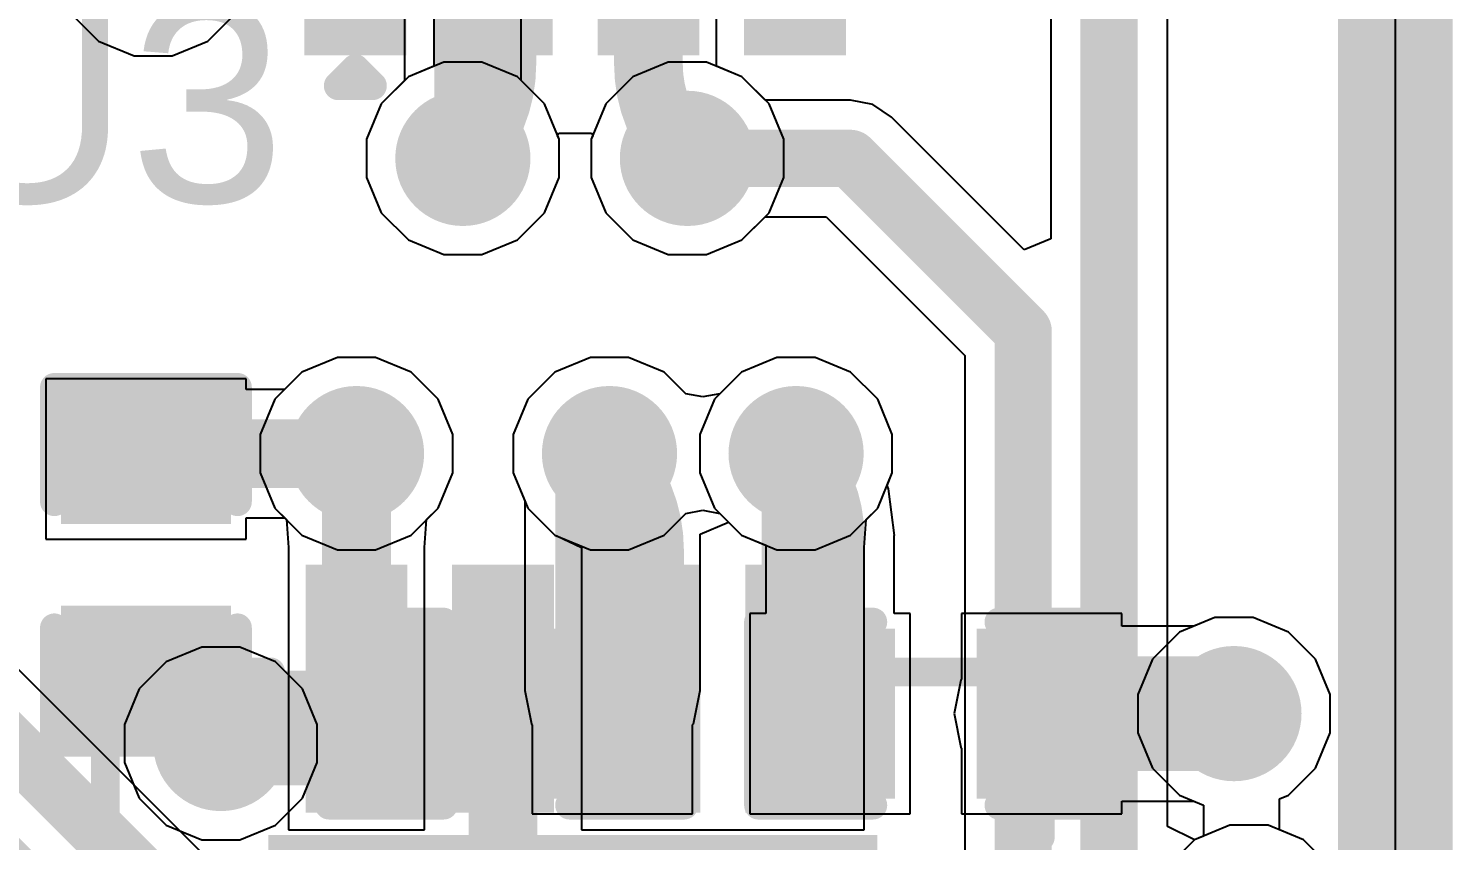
# Model space of a CAD drawing. Header units: inches. Extents: x -4.4 to 45.3, y -0.3 to 53.7.
# Drawn here: x 38.94 to 45.26, y 30.18 to 33.78 of the extents above; entities that cross this region are included whole.
import ezdxf

# ---------------------------------------------------------------- set-up
doc = ezdxf.new("R2010")
doc.units = ezdxf.units.IN
for name, color, linetype in [('Board Outline', 76, 'Continuous'), ('Bottom Layer', 5, 'Continuous'), ('Bottom Overlay', 54, 'Continuous'), ('Bottom Paste', 16, 'Continuous'), ('Bottom Solder', 6, 'Continuous'), ('Signal_1', 16, 'Continuous'), ('Signal_2', 76, 'Continuous'), ('Top Layer', 1, 'Continuous'), ('Top Overlay', 2, 'Continuous'), ('Top Solder', 216, 'Continuous'), ('Via Holes', 16, 'Continuous')]:
    doc.layers.add(name, color=color, linetype=linetype)
doc.styles.add('Arial', font='', dxfattribs={"height": 0.2})
doc.styles.get('Arial').set_extended_font_data('Arial')

# ---------------------------------------------------------------- blocks, each defined once
blk = doc.blocks.new('QFN_16_EP_4_4__52')
at = {"layer": 'Top Layer'}
for points in [[(-1.1656, 2.5), (-0.8156, 2.5), (-0.8156, 1.5), (-1.1656, 1.5)], [(-0.5154, 2.5), (-0.1654, 2.5), (-0.1654, 1.5), (-0.5154, 1.5)], [(0.1349, 2.5), (0.4849, 2.5), (0.4849, 1.5), (0.1349, 1.5)], [(0.7851, 2.5), (1.1351, 2.5), (1.1351, 1.5), (0.7851, 1.5)], [(-1.3, 1.3), (1.3, 1.3), (1.3, -1.3), (-1.3, -1.3)], [(-1.5, 1.1402), (-1.5, 0.7902), (-2.5, 0.7902), (-2.5, 1.1402)], [(2.5, 1.1351), (2.5, 0.7851), (1.5, 0.7851), (1.5, 1.1351)], [(-1.5, 0.49), (-1.5, 0.14), (-2.5, 0.14), (-2.5, 0.49)], [(2.5, 0.4849), (2.5, 0.1349), (1.5, 0.1349), (1.5, 0.4849)], [(-1.5, -0.1603), (-1.5, -0.5103), (-2.5, -0.5103), (-2.5, -0.1603)], [(2.5, -0.1654), (2.5, -0.5154), (1.5, -0.5154), (1.5, -0.1654)], [(-1.5, -0.8105), (-1.5, -1.1605), (-2.5, -1.1605), (-2.5, -0.8105)], [(2.5, -0.8156), (2.5, -1.1656), (1.5, -1.1656), (1.5, -0.8156)], [(-1.1656, -1.5), (-0.8156, -1.5), (-0.8156, -2.5), (-1.1656, -2.5)], [(-0.5154, -1.5), (-0.1654, -1.5), (-0.1654, -2.5), (-0.5154, -2.5)], [(0.1349, -1.5), (0.4849, -1.5), (0.4849, -2.5), (0.1349, -2.5)], [(0.7851, -1.5), (1.1351, -1.5), (1.1351, -2.5), (0.7851, -2.5)]]:
    blk.add_hatch(color=1, dxfattribs=at).paths.add_polyline_path(points)
at = {"layer": 'Top Solder'}
for points in [[(-1.2164, 2.5508), (-0.7648, 2.5508), (-0.7648, 1.4492), (-1.2164, 1.4492)], [(-0.5662, 2.5508), (-0.1146, 2.5508), (-0.1146, 1.4492), (-0.5662, 1.4492)], [(0.0841, 2.5508), (0.5357, 2.5508), (0.5357, 1.4492), (0.0841, 1.4492)], [(0.7343, 2.5508), (1.1859, 2.5508), (1.1859, 1.4492), (0.7343, 1.4492)], [(-1.3508, 1.3508), (1.3508, 1.3508), (1.3508, -1.3508), (-1.3508, -1.3508)], [(-1.4492, 1.191), (-1.4492, 0.7394), (-2.5508, 0.7394), (-2.5508, 1.191)], [(2.5508, 1.1859), (2.5508, 0.7343), (1.4492, 0.7343), (1.4492, 1.1859)], [(-1.4492, 0.5408), (-1.4492, 0.0892), (-2.5508, 0.0892), (-2.5508, 0.5408)], [(2.5508, 0.5357), (2.5508, 0.0841), (1.4492, 0.0841), (1.4492, 0.5357)], [(-1.4492, -0.1095), (-1.4492, -0.5611), (-2.5508, -0.5611), (-2.5508, -0.1095)], [(2.5508, -0.1146), (2.5508, -0.5662), (1.4492, -0.5662), (1.4492, -0.1146)], [(-1.4492, -0.7597), (-1.4492, -1.2113), (-2.5508, -1.2113), (-2.5508, -0.7597)], [(2.5508, -0.7648), (2.5508, -1.2164), (1.4492, -1.2164), (1.4492, -0.7648)], [(-1.2164, -1.4492), (-0.7648, -1.4492), (-0.7648, -2.5508), (-1.2164, -2.5508)], [(-0.5662, -1.4492), (-0.1146, -1.4492), (-0.1146, -2.5508), (-0.5662, -2.5508)], [(0.0841, -1.4492), (0.5357, -1.4492), (0.5357, -2.5508), (0.0841, -2.5508)], [(0.7343, -1.4492), (1.1859, -1.4492), (1.1859, -2.5508), (0.7343, -2.5508)]]:
    blk.add_hatch(color=216, dxfattribs=at).paths.add_polyline_path(points)
at = {"layer": 'Top Overlay', "const_width": 0.127}
for points in [[(-2.0746, 2.0746), (-2.0746, 1.3459)], [(-2.0746, 2.0746), (-1.3714, 2.0746)], [(1.3408, 2.0746), (2.0745, 2.0746)], [(2.0745, 2.0746), (2.0745, 1.3409)], [(-2.6858, 1.0414), (-2.6858, 0.889)], [(-2.6858, 1.0414), (-2.6096, 0.9652)], [(-2.6096, 0.9652), (-2.6858, 0.889)], [(-2.0746, -1.3459), (-2.0746, -2.0746)], [(2.0745, -1.3409), (2.0745, -2.0746)], [(-2.0746, -2.0746), (-1.3714, -2.0746)], [(1.3408, -2.0746), (2.0745, -2.0746)]]:
    blk.add_lwpolyline(points, dxfattribs=at)
at = {"layer": 'Top Overlay', "const_width": 0.0635}
for points in [[(-2.1064, 2.0746, 1), (-2.0429, 2.0746, 1)], [(-2.1064, 2.0746, 1), (-2.0429, 2.0746, 1)], [(-1.4031, 2.0746, 1), (-1.3396, 2.0746, 1)], [(1.3091, 2.0746, 1), (1.3726, 2.0746, 1)], [(2.0428, 2.0746, 1), (2.1063, 2.0746, 1)], [(2.0428, 2.0746, 1), (2.1063, 2.0746, 1)], [(-2.1064, 1.3459, 1), (-2.0429, 1.3459, 1)], [(2.0428, 1.3409, 1), (2.1063, 1.3409, 1)], [(-2.7175, 1.0414, 1), (-2.654, 1.0414, 1)], [(-2.7175, 1.0414, 1), (-2.654, 1.0414, 1)], [(-2.6413, 0.9652, 1), (-2.5778, 0.9652, 1)], [(-2.6413, 0.9652, 1), (-2.5778, 0.9652, 1)], [(-2.7175, 0.889, 1), (-2.654, 0.889, 1)], [(-2.7175, 0.889, 1), (-2.654, 0.889, 1)], [(-2.1064, -1.3459, 1), (-2.0429, -1.3459, 1)], [(2.0428, -1.3409, 1), (2.1063, -1.3409, 1)], [(-2.1064, -2.0746, 1), (-2.0429, -2.0746, 1)], [(-2.1064, -2.0746, 1), (-2.0429, -2.0746, 1)], [(-1.4031, -2.0746, 1), (-1.3396, -2.0746, 1)], [(1.3091, -2.0746, 1), (1.3726, -2.0746, 1)], [(2.0428, -2.0746, 1), (2.1063, -2.0746, 1)], [(2.0428, -2.0746, 1), (2.1063, -2.0746, 1)]]:
    blk.add_lwpolyline(points, format="xyb", close=True, dxfattribs=at)
blk = doc.blocks.new('QFN_16_EP_4_4__53')
at = {"layer": 'Top Layer'}
for points in [[(-1.1656, 2.5), (-0.8156, 2.5), (-0.8156, 1.5), (-1.1656, 1.5)], [(-0.5154, 2.5), (-0.1654, 2.5), (-0.1654, 1.5), (-0.5154, 1.5)], [(0.1349, 2.5), (0.4849, 2.5), (0.4849, 1.5), (0.1349, 1.5)], [(0.7851, 2.5), (1.1351, 2.5), (1.1351, 1.5), (0.7851, 1.5)], [(-1.3, 1.3), (1.3, 1.3), (1.3, -1.3), (-1.3, -1.3)], [(-1.5, 1.1402), (-1.5, 0.7902), (-2.5, 0.7902), (-2.5, 1.1402)], [(2.5, 1.1351), (2.5, 0.7851), (1.5, 0.7851), (1.5, 1.1351)], [(-1.5, 0.49), (-1.5, 0.14), (-2.5, 0.14), (-2.5, 0.49)], [(2.5, 0.4849), (2.5, 0.1349), (1.5, 0.1349), (1.5, 0.4849)], [(-1.5, -0.1603), (-1.5, -0.5103), (-2.5, -0.5103), (-2.5, -0.1603)], [(2.5, -0.1654), (2.5, -0.5154), (1.5, -0.5154), (1.5, -0.1654)], [(-1.5, -0.8105), (-1.5, -1.1605), (-2.5, -1.1605), (-2.5, -0.8105)], [(2.5, -0.8156), (2.5, -1.1656), (1.5, -1.1656), (1.5, -0.8156)], [(-1.1656, -1.5), (-0.8156, -1.5), (-0.8156, -2.5), (-1.1656, -2.5)], [(-0.5154, -1.5), (-0.1654, -1.5), (-0.1654, -2.5), (-0.5154, -2.5)], [(0.1349, -1.5), (0.4849, -1.5), (0.4849, -2.5), (0.1349, -2.5)], [(0.7851, -1.5), (1.1351, -1.5), (1.1351, -2.5), (0.7851, -2.5)]]:
    blk.add_hatch(color=1, dxfattribs=at).paths.add_polyline_path(points)
at = {"layer": 'Top Solder'}
for points in [[(-1.2164, 2.5508), (-0.7648, 2.5508), (-0.7648, 1.4492), (-1.2164, 1.4492)], [(-0.5662, 2.5508), (-0.1146, 2.5508), (-0.1146, 1.4492), (-0.5662, 1.4492)], [(0.0841, 2.5508), (0.5357, 2.5508), (0.5357, 1.4492), (0.0841, 1.4492)], [(0.7343, 2.5508), (1.1859, 2.5508), (1.1859, 1.4492), (0.7343, 1.4492)], [(-1.3508, 1.3508), (1.3508, 1.3508), (1.3508, -1.3508), (-1.3508, -1.3508)], [(-1.4492, 1.191), (-1.4492, 0.7394), (-2.5508, 0.7394), (-2.5508, 1.191)], [(2.5508, 1.1859), (2.5508, 0.7343), (1.4492, 0.7343), (1.4492, 1.1859)], [(-1.4492, 0.5408), (-1.4492, 0.0892), (-2.5508, 0.0892), (-2.5508, 0.5408)], [(2.5508, 0.5357), (2.5508, 0.0841), (1.4492, 0.0841), (1.4492, 0.5357)], [(-1.4492, -0.1095), (-1.4492, -0.5611), (-2.5508, -0.5611), (-2.5508, -0.1095)], [(2.5508, -0.1146), (2.5508, -0.5662), (1.4492, -0.5662), (1.4492, -0.1146)], [(-1.4492, -0.7597), (-1.4492, -1.2113), (-2.5508, -1.2113), (-2.5508, -0.7597)], [(2.5508, -0.7648), (2.5508, -1.2164), (1.4492, -1.2164), (1.4492, -0.7648)], [(-1.2164, -1.4492), (-0.7648, -1.4492), (-0.7648, -2.5508), (-1.2164, -2.5508)], [(-0.5662, -1.4492), (-0.1146, -1.4492), (-0.1146, -2.5508), (-0.5662, -2.5508)], [(0.0841, -1.4492), (0.5357, -1.4492), (0.5357, -2.5508), (0.0841, -2.5508)], [(0.7343, -1.4492), (1.1859, -1.4492), (1.1859, -2.5508), (0.7343, -2.5508)]]:
    blk.add_hatch(color=216, dxfattribs=at).paths.add_polyline_path(points)
at = {"layer": 'Top Overlay', "const_width": 0.127}
for points in [[(-2.0746, 2.0746), (-2.0746, 1.3459)], [(-2.0746, 2.0746), (-1.3714, 2.0746)], [(1.3408, 2.0746), (2.0745, 2.0746)], [(2.0745, 2.0746), (2.0745, 1.3409)], [(-2.6858, 1.0414), (-2.6858, 0.889)], [(-2.6858, 1.0414), (-2.6096, 0.9652)], [(-2.6096, 0.9652), (-2.6858, 0.889)], [(-2.0746, -1.3459), (-2.0746, -2.0746)], [(2.0745, -1.3409), (2.0745, -2.0746)], [(-2.0746, -2.0746), (-1.3714, -2.0746)], [(1.3408, -2.0746), (2.0745, -2.0746)]]:
    blk.add_lwpolyline(points, dxfattribs=at)
at = {"layer": 'Top Overlay', "const_width": 0.0635}
for points in [[(-2.1064, 2.0746, 1), (-2.0429, 2.0746, 1)], [(-2.1064, 2.0746, 1), (-2.0429, 2.0746, 1)], [(-1.4031, 2.0746, 1), (-1.3396, 2.0746, 1)], [(1.3091, 2.0746, 1), (1.3726, 2.0746, 1)], [(2.0428, 2.0746, 1), (2.1063, 2.0746, 1)], [(2.0428, 2.0746, 1), (2.1063, 2.0746, 1)], [(-2.1064, 1.3459, 1), (-2.0429, 1.3459, 1)], [(2.0428, 1.3409, 1), (2.1063, 1.3409, 1)], [(-2.7175, 1.0414, 1), (-2.654, 1.0414, 1)], [(-2.7175, 1.0414, 1), (-2.654, 1.0414, 1)], [(-2.6413, 0.9652, 1), (-2.5778, 0.9652, 1)], [(-2.6413, 0.9652, 1), (-2.5778, 0.9652, 1)], [(-2.7175, 0.889, 1), (-2.654, 0.889, 1)], [(-2.7175, 0.889, 1), (-2.654, 0.889, 1)], [(-2.1064, -1.3459, 1), (-2.0429, -1.3459, 1)], [(2.0428, -1.3409, 1), (2.1063, -1.3409, 1)], [(-2.1064, -2.0746, 1), (-2.0429, -2.0746, 1)], [(-2.1064, -2.0746, 1), (-2.0429, -2.0746, 1)], [(-1.4031, -2.0746, 1), (-1.3396, -2.0746, 1)], [(1.3091, -2.0746, 1), (1.3726, -2.0746, 1)], [(2.0428, -2.0746, 1), (2.1063, -2.0746, 1)], [(2.0428, -2.0746, 1), (2.1063, -2.0746, 1)]]:
    blk.add_lwpolyline(points, format="xyb", close=True, dxfattribs=at)
blk = doc.blocks.new('C___0402_B_80')
at = {"layer": 'Bottom Layer'}
for points in [[(-0.2413, 0.3175), (-0.2413, -0.3175), (-0.6985, -0.3175), (-0.6985, 0.3175)], [(0.6985, 0.3175), (0.6985, -0.3175), (0.2413, -0.3175), (0.2413, 0.3175)]]:
    blk.add_hatch(color=5, dxfattribs=at).paths.add_polyline_path(points)
at = {"layer": 'Bottom Paste'}
for points in [[(-0.2413, 0.3175), (-0.2413, -0.3175), (-0.6985, -0.3175), (-0.6985, 0.3175)], [(0.6985, 0.3175), (0.6985, -0.3175), (0.2413, -0.3175), (0.2413, 0.3175)]]:
    blk.add_hatch(color=16, dxfattribs=at).paths.add_polyline_path(points)
at = {"layer": 'Bottom Solder'}
for points in [[(-0.1813, 0.3775), (-0.1813, -0.3775), (-0.7585, -0.3775), (-0.7585, 0.3775)], [(0.7585, 0.3775), (0.7585, -0.3775), (0.1813, -0.3775), (0.1813, 0.3775)]]:
    blk.add_hatch(color=6, dxfattribs=at).paths.add_polyline_path(points)
at = {"layer": 'Bottom Overlay', "const_width": 0.127}
for points in [[(-0.7874, 0.4064), (-0.7874, -0.4064)], [(-0.7874, 0.4064), (-0.2794, 0.4064)], [(0.2794, 0.4064), (0.7874, 0.4064)], [(0.7874, 0.4064), (0.7874, -0.4064)], [(-0.7874, -0.4064), (-0.2794, -0.4064)], [(0.2794, -0.4064), (0.7874, -0.4064)]]:
    blk.add_lwpolyline(points, dxfattribs=at)
at = {"layer": 'Bottom Overlay', "const_width": 0.0635}
for points in [[(-0.8191, 0.4064, 1), (-0.7556, 0.4064, 1)], [(-0.8191, 0.4064, 1), (-0.7556, 0.4064, 1)], [(-0.3111, 0.4064, 1), (-0.2477, 0.4064, 1)], [(0.2477, 0.4064, 1), (0.3111, 0.4064, 1)], [(0.7556, 0.4064, 1), (0.8191, 0.4064, 1)], [(0.7556, 0.4064, 1), (0.8191, 0.4064, 1)], [(-0.8191, -0.4064, 1), (-0.7556, -0.4064, 1)], [(-0.8191, -0.4064, 1), (-0.7556, -0.4064, 1)], [(-0.3111, -0.4064, 1), (-0.2477, -0.4064, 1)], [(0.2477, -0.4064, 1), (0.3111, -0.4064, 1)], [(0.7556, -0.4064, 1), (0.8191, -0.4064, 1)], [(0.7556, -0.4064, 1), (0.8191, -0.4064, 1)]]:
    blk.add_lwpolyline(points, format="xyb", close=True, dxfattribs=at)
blk = doc.blocks.new('C___0402_B_81')
at = {"layer": 'Bottom Layer'}
for points in [[(-0.2413, 0.3175), (-0.2413, -0.3175), (-0.6985, -0.3175), (-0.6985, 0.3175)], [(0.6985, 0.3175), (0.6985, -0.3175), (0.2413, -0.3175), (0.2413, 0.3175)]]:
    blk.add_hatch(color=5, dxfattribs=at).paths.add_polyline_path(points)
at = {"layer": 'Bottom Paste'}
for points in [[(-0.2413, 0.3175), (-0.2413, -0.3175), (-0.6985, -0.3175), (-0.6985, 0.3175)], [(0.6985, 0.3175), (0.6985, -0.3175), (0.2413, -0.3175), (0.2413, 0.3175)]]:
    blk.add_hatch(color=16, dxfattribs=at).paths.add_polyline_path(points)
at = {"layer": 'Bottom Solder'}
for points in [[(-0.1813, 0.3775), (-0.1813, -0.3775), (-0.7585, -0.3775), (-0.7585, 0.3775)], [(0.7585, 0.3775), (0.7585, -0.3775), (0.1813, -0.3775), (0.1813, 0.3775)]]:
    blk.add_hatch(color=6, dxfattribs=at).paths.add_polyline_path(points)
at = {"layer": 'Bottom Overlay', "const_width": 0.127}
for points in [[(-0.7874, -0.4064), (-0.7874, 0.4064)], [(-0.7874, 0.4064), (-0.2794, 0.4064)], [(0.2794, 0.4064), (0.7874, 0.4064)], [(0.7874, -0.4064), (0.7874, 0.4064)], [(-0.7874, -0.4064), (-0.2794, -0.4064)], [(0.2794, -0.4064), (0.7874, -0.4064)]]:
    blk.add_lwpolyline(points, dxfattribs=at)
at = {"layer": 'Bottom Overlay', "const_width": 0.0635}
for points in [[(-0.8191, 0.4064, 1), (-0.7556, 0.4064, 1)], [(-0.8191, 0.4064, 1), (-0.7556, 0.4064, 1)], [(-0.3111, 0.4064, 1), (-0.2477, 0.4064, 1)], [(0.2477, 0.4064, 1), (0.3111, 0.4064, 1)], [(0.7556, 0.4064, 1), (0.8191, 0.4064, 1)], [(0.7556, 0.4064, 1), (0.8191, 0.4064, 1)], [(-0.8191, -0.4064, 1), (-0.7556, -0.4064, 1)], [(-0.8191, -0.4064, 1), (-0.7556, -0.4064, 1)], [(-0.3111, -0.4064, 1), (-0.2477, -0.4064, 1)], [(0.2477, -0.4064, 1), (0.3111, -0.4064, 1)], [(0.7556, -0.4064, 1), (0.8191, -0.4064, 1)], [(0.7556, -0.4064, 1), (0.8191, -0.4064, 1)]]:
    blk.add_lwpolyline(points, format="xyb", close=True, dxfattribs=at)
blk = doc.blocks.new('C___0402_B_82')
at = {"layer": 'Bottom Layer'}
for points in [[(-0.2413, 0.3175), (-0.2413, -0.3175), (-0.6985, -0.3175), (-0.6985, 0.3175)], [(0.6985, 0.3175), (0.6985, -0.3175), (0.2413, -0.3175), (0.2413, 0.3175)]]:
    blk.add_hatch(color=5, dxfattribs=at).paths.add_polyline_path(points)
at = {"layer": 'Bottom Paste'}
for points in [[(-0.2413, 0.3175), (-0.2413, -0.3175), (-0.6985, -0.3175), (-0.6985, 0.3175)], [(0.6985, 0.3175), (0.6985, -0.3175), (0.2413, -0.3175), (0.2413, 0.3175)]]:
    blk.add_hatch(color=16, dxfattribs=at).paths.add_polyline_path(points)
at = {"layer": 'Bottom Solder'}
for points in [[(-0.1813, 0.3775), (-0.1813, -0.3775), (-0.7585, -0.3775), (-0.7585, 0.3775)], [(0.7585, 0.3775), (0.7585, -0.3775), (0.1813, -0.3775), (0.1813, 0.3775)]]:
    blk.add_hatch(color=6, dxfattribs=at).paths.add_polyline_path(points)
at = {"layer": 'Bottom Overlay', "const_width": 0.127}
for points in [[(-0.7874, -0.4064), (-0.7874, 0.4064)], [(-0.7874, 0.4064), (-0.2794, 0.4064)], [(0.2794, 0.4064), (0.7874, 0.4064)], [(0.7874, -0.4064), (0.7874, 0.4064)], [(-0.7874, -0.4064), (-0.2794, -0.4064)], [(0.2794, -0.4064), (0.7874, -0.4064)]]:
    blk.add_lwpolyline(points, dxfattribs=at)
at = {"layer": 'Bottom Overlay', "const_width": 0.0635}
for points in [[(-0.8191, 0.4064, 1), (-0.7556, 0.4064, 1)], [(-0.8191, 0.4064, 1), (-0.7556, 0.4064, 1)], [(-0.3111, 0.4064, 1), (-0.2477, 0.4064, 1)], [(0.2477, 0.4064, 1), (0.3111, 0.4064, 1)], [(0.7556, 0.4064, 1), (0.8191, 0.4064, 1)], [(0.7556, 0.4064, 1), (0.8191, 0.4064, 1)], [(-0.8191, -0.4064, 1), (-0.7556, -0.4064, 1)], [(-0.8191, -0.4064, 1), (-0.7556, -0.4064, 1)], [(-0.3111, -0.4064, 1), (-0.2477, -0.4064, 1)], [(0.2477, -0.4064, 1), (0.3111, -0.4064, 1)], [(0.7556, -0.4064, 1), (0.8191, -0.4064, 1)], [(0.7556, -0.4064, 1), (0.8191, -0.4064, 1)]]:
    blk.add_lwpolyline(points, format="xyb", close=True, dxfattribs=at)

msp = doc.modelspace()

# ---------------------------------------------------------------- hatches: boundary and pattern name
at = {"layer": 'Bottom Layer'}
h = msp.add_hatch(color=5, dxfattribs=at)
edge = h.paths.add_edge_path()
edge.add_arc((40.8713, 33.2029), 0.3, 0, 360)
h = msp.add_hatch(color=5, dxfattribs=at)
edge = h.paths.add_edge_path()
edge.add_arc((41.8679, 33.2029), 0.3, 0, 360)
h = msp.add_hatch(color=5, dxfattribs=at)
edge = h.paths.add_edge_path()
edge.add_arc((40.3993, 31.8931), 0.3, 0, 360)
h = msp.add_hatch(color=5, dxfattribs=at)
edge = h.paths.add_edge_path()
edge.add_arc((41.522, 31.8931), 0.3, 0, 360)
h = msp.add_hatch(color=5, dxfattribs=at)
edge = h.paths.add_edge_path()
edge.add_arc((42.35, 31.8931), 0.3, 0, 360)
h = msp.add_hatch(color=5, dxfattribs=at)
edge = h.paths.add_edge_path()
edge.add_arc((44.2928, 30.7395), 0.3, 0, 360)
h = msp.add_hatch(color=5, dxfattribs=at)
edge = h.paths.add_edge_path()
edge.add_arc((39.7973, 30.607), 0.3, 0, 360)
at = {"layer": 'Signal_1'}
h = msp.add_hatch(color=16, dxfattribs=at)
edge = h.paths.add_edge_path()
edge.add_arc((40.8713, 33.2029), 0.3, 0, 360)
h = msp.add_hatch(color=16, dxfattribs=at)
edge = h.paths.add_edge_path()
edge.add_arc((41.8679, 33.2029), 0.3, 0, 360)
h = msp.add_hatch(color=16, dxfattribs=at)
edge = h.paths.add_edge_path()
edge.add_arc((40.3993, 31.8931), 0.3, 0, 360)
h = msp.add_hatch(color=16, dxfattribs=at)
edge = h.paths.add_edge_path()
edge.add_arc((41.522, 31.8931), 0.3, 0, 360)
h = msp.add_hatch(color=16, dxfattribs=at)
edge = h.paths.add_edge_path()
edge.add_arc((42.35, 31.8931), 0.3, 0, 360)
h = msp.add_hatch(color=16, dxfattribs=at)
edge = h.paths.add_edge_path()
edge.add_arc((44.2928, 30.7395), 0.3, 0, 360)
h = msp.add_hatch(color=16, dxfattribs=at)
edge = h.paths.add_edge_path()
edge.add_arc((39.7973, 30.607), 0.3, 0, 360)
at = {"layer": 'Signal_2'}
h = msp.add_hatch(color=76, dxfattribs=at)
edge = h.paths.add_edge_path()
edge.add_arc((40.8713, 33.2029), 0.3, 0, 360)
h = msp.add_hatch(color=76, dxfattribs=at)
edge = h.paths.add_edge_path()
edge.add_arc((41.8679, 33.2029), 0.3, 0, 360)
h = msp.add_hatch(color=76, dxfattribs=at)
edge = h.paths.add_edge_path()
edge.add_arc((40.3993, 31.8931), 0.3, 0, 360)
h = msp.add_hatch(color=76, dxfattribs=at)
edge = h.paths.add_edge_path()
edge.add_arc((41.522, 31.8931), 0.3, 0, 360)
h = msp.add_hatch(color=76, dxfattribs=at)
edge = h.paths.add_edge_path()
edge.add_arc((42.35, 31.8931), 0.3, 0, 360)
h = msp.add_hatch(color=76, dxfattribs=at)
edge = h.paths.add_edge_path()
edge.add_arc((44.2928, 30.7395), 0.3, 0, 360)
h = msp.add_hatch(color=76, dxfattribs=at)
edge = h.paths.add_edge_path()
edge.add_arc((39.7973, 30.607), 0.3, 0, 360)
at = {"layer": 'Top Layer'}
h = msp.add_hatch(color=1, dxfattribs=at)
edge = h.paths.add_edge_path()
edge.add_arc((40.8713, 33.2029), 0.3, 0, 360)
h = msp.add_hatch(color=1, dxfattribs=at)
edge = h.paths.add_edge_path()
edge.add_arc((41.8679, 33.2029), 0.3, 0, 360)
h = msp.add_hatch(color=1, dxfattribs=at)
edge = h.paths.add_edge_path()
edge.add_arc((40.3993, 31.8931), 0.3, 0, 360)
h = msp.add_hatch(color=1, dxfattribs=at)
edge = h.paths.add_edge_path()
edge.add_arc((41.522, 31.8931), 0.3, 0, 360)
h = msp.add_hatch(color=1, dxfattribs=at)
edge = h.paths.add_edge_path()
edge.add_arc((42.35, 31.8931), 0.3, 0, 360)
h = msp.add_hatch(color=1, dxfattribs=at)
edge = h.paths.add_edge_path()
edge.add_arc((44.2928, 30.7395), 0.3, 0, 360)
h = msp.add_hatch(color=1, dxfattribs=at)
edge = h.paths.add_edge_path()
edge.add_arc((39.7973, 30.607), 0.3, 0, 360)
at = {"layer": 'Via Holes'}
h = msp.add_hatch(color=7, dxfattribs=at)
edge = h.paths.add_edge_path()
edge.add_arc((40.8713, 33.2029), 0.15, 0, 360)
h = msp.add_hatch(color=7, dxfattribs=at)
edge = h.paths.add_edge_path()
edge.add_arc((41.8679, 33.2029), 0.15, 0, 360)
h = msp.add_hatch(color=7, dxfattribs=at)
edge = h.paths.add_edge_path()
edge.add_arc((40.3993, 31.8931), 0.15, 0, 360)
h = msp.add_hatch(color=7, dxfattribs=at)
edge = h.paths.add_edge_path()
edge.add_arc((41.522, 31.8931), 0.15, 0, 360)
h = msp.add_hatch(color=7, dxfattribs=at)
edge = h.paths.add_edge_path()
edge.add_arc((42.35, 31.8931), 0.15, 0, 360)
h = msp.add_hatch(color=7, dxfattribs=at)
edge = h.paths.add_edge_path()
edge.add_arc((44.2928, 30.7395), 0.15, 0, 360)
h = msp.add_hatch(color=7, dxfattribs=at)
edge = h.paths.add_edge_path()
edge.add_arc((39.7973, 30.607), 0.15, 0, 360)

# ---------------------------------------------------------------- linework, layer by layer
at = {"layer": 'Board Outline', "const_width": 0.508}
msp.add_lwpolyline([(45.0088, 49.9364), (45.0088, 0)], dxfattribs=at)
at = {"layer": 'Bottom Layer'}
for p, q in [((45.0088, 40.3425), (45.0088, 0)), ((39.135, 33.8431), (39.2551, 33.723)), ((39.7389, 33.723), (39.859, 33.8431)), ((39.2551, 33.723), (39.4121, 33.658)), ((39.582, 33.658), (39.7389, 33.723)), ((39.4121, 33.658), (39.582, 33.658)), ((40.7863, 33.6299), (40.6294, 33.5649)), ((40.9562, 33.6299), (40.7863, 33.6299)), ((41.1131, 33.5649), (40.9562, 33.6299)), ((41.783, 33.6299), (41.626, 33.5649)), ((41.9528, 33.6299), (41.783, 33.6299)), ((42.1098, 33.5649), (41.9528, 33.6299)), ((40.6294, 33.5649), (40.5093, 33.4448)), ((41.2332, 33.4448), (41.1131, 33.5649)), ((41.626, 33.5649), (41.5059, 33.4448)), ((42.2299, 33.4448), (42.1098, 33.5649)), ((40.5093, 33.4448), (40.4443, 33.2879)), ((41.2983, 33.2879), (41.2332, 33.4448)), ((41.5059, 33.4448), (41.4409, 33.2879)), ((42.2949, 33.2879), (42.2299, 33.4448)), ((40.4443, 33.2879), (40.4443, 33.118)), ((41.2983, 33.118), (41.2983, 33.2879)), ((41.4409, 33.2879), (41.4409, 33.118)), ((42.2949, 33.118), (42.2949, 33.2879)), ((40.4443, 33.118), (40.5093, 32.9611)), ((41.2332, 32.9611), (41.2983, 33.118)), ((41.4409, 33.118), (41.5059, 32.9611)), ((42.2299, 32.9611), (42.2949, 33.118)), ((40.5093, 32.9611), (40.6294, 32.8409)), ((41.1131, 32.8409), (41.2332, 32.9611)), ((41.5059, 32.9611), (41.626, 32.8409)), ((42.1098, 32.8409), (42.2299, 32.9611)), ((40.6294, 32.8409), (40.7863, 32.7759)), ((40.9562, 32.7759), (41.1131, 32.8409)), ((41.626, 32.8409), (41.783, 32.7759)), ((41.9528, 32.7759), (42.1098, 32.8409)), ((40.7863, 32.7759), (40.9562, 32.7759)), ((41.783, 32.7759), (41.9528, 32.7759)), ((40.3144, 32.3201), (40.1574, 32.2551)), ((40.4842, 32.3201), (40.3144, 32.3201)), ((40.6412, 32.2551), (40.4842, 32.3201)), ((41.437, 32.3201), (41.2801, 32.2551)), ((41.6069, 32.3201), (41.437, 32.3201)), ((41.7639, 32.2551), (41.6069, 32.3201)), ((42.2651, 32.3201), (42.1081, 32.2551)), ((42.435, 32.3201), (42.2651, 32.3201)), ((42.5919, 32.2551), (42.435, 32.3201)), ((40.1574, 32.2551), (40.0803, 32.178)), ((40.7613, 32.135), (40.6412, 32.2551)), ((41.2801, 32.2551), (41.16, 32.135)), ((41.8603, 32.1586), (41.7639, 32.2551)), ((42.1081, 32.2551), (42.0117, 32.1586)), ((42.712, 32.135), (42.5919, 32.2551)), ((39.9095, 32.2254), (39.0205, 32.2254)), ((39.0205, 32.2254), (39.0205, 31.5142)), ((39.9095, 32.178), (39.9095, 32.2254)), ((40.0803, 32.178), (39.9095, 32.178)), ((40.8263, 31.9781), (40.7613, 32.135)), ((41.16, 32.135), (41.095, 31.9781)), ((41.936, 32.1446), (41.8603, 32.1586)), ((42.0117, 32.1586), (41.936, 32.1446)), ((42.777, 31.9781), (42.712, 32.135)), ((40.8263, 31.8082), (40.8263, 31.9781)), ((41.095, 31.9781), (41.095, 31.8082)), ((42.777, 31.8082), (42.777, 31.9781)), ((40.7613, 31.6513), (40.8263, 31.8082)), ((41.095, 31.8082), (41.1466, 31.6835)), ((42.7535, 31.7513), (42.777, 31.8082)), ((42.7593, 31.7372), (42.7535, 31.7513)), ((42.7865, 31.5303), (42.7593, 31.7372)), ((41.1466, 31.6835), (41.1466, 30.8426)), ((39.9095, 31.5142), (39.9095, 31.6083)), ((39.9095, 31.6083), (40.0803, 31.6083)), ((40.0803, 31.6083), (40.1574, 31.5312)), ((40.6412, 31.5312), (40.7613, 31.6513)), ((41.9236, 31.5361), (42.0506, 31.5887)), ((41.9236, 30.8426), (41.9236, 31.5361)), ((42.0506, 31.5887), (42.1081, 31.5312)), ((39.0205, 31.5142), (39.9095, 31.5142)), ((40.1574, 31.5312), (40.3144, 31.4661)), ((40.4842, 31.4661), (40.6412, 31.5312)), ((42.1081, 31.5312), (42.2154, 31.4867)), ((42.2154, 31.4867), (42.2154, 31.184)), ((42.7852, 31.184), (42.7852, 31.5303)), ((42.7852, 31.5303), (42.7865, 31.5303)), ((40.3144, 31.4661), (40.4842, 31.4661)), ((42.2154, 31.184), (42.1447, 31.184)), ((42.1447, 31.184), (42.1447, 30.295)), ((42.8559, 31.184), (42.7852, 31.184)), ((42.8559, 30.295), (42.8559, 31.184)), ((43.7957, 31.184), (43.0845, 31.184)), ((43.0845, 31.184), (43.0845, 30.8931)), ((43.7957, 31.128), (43.7957, 31.184)), ((44.2079, 31.1665), (44.1149, 31.128)), ((44.3777, 31.1665), (44.2079, 31.1665)), ((44.5347, 31.1015), (44.3777, 31.1665)), ((44.1149, 31.128), (43.7957, 31.128)), ((44.6548, 30.9814), (44.5347, 31.1015)), ((44.7198, 30.8244), (44.6548, 30.9814)), ((39.7586, 30.0767), (38.8924, 30.9429)), ((41.1466, 30.8426), (41.1762, 30.694)), ((41.894, 30.694), (41.9236, 30.8426)), ((43.0812, 30.8882), (43.0516, 30.7395)), ((43.0845, 30.8931), (43.0812, 30.8882)), ((44.7198, 30.6546), (44.7198, 30.8244)), ((43.0516, 30.7395), (43.0812, 30.5908)), ((41.1762, 30.694), (41.1795, 30.689)), ((41.1795, 30.689), (41.1795, 30.295)), ((41.8907, 30.689), (41.894, 30.694)), ((41.8907, 30.295), (41.8907, 30.689)), ((44.6548, 30.4976), (44.7198, 30.6546)), ((43.0812, 30.5908), (43.0845, 30.5859)), ((43.0845, 30.5859), (43.0845, 30.295)), ((44.5347, 30.3775), (44.6548, 30.4976)), ((43.7957, 30.295), (43.7957, 30.351)), ((43.7957, 30.351), (44.1149, 30.351)), ((44.1149, 30.351), (44.1573, 30.3335)), ((44.1573, 30.3335), (44.1573, 30.196)), ((44.4954, 30.3612), (44.5347, 30.3775)), ((44.4954, 30.2238), (44.4954, 30.3612)), ((41.1795, 30.295), (41.8907, 30.295)), ((42.1447, 30.295), (42.8559, 30.295)), ((43.0845, 30.295), (43.7957, 30.295)), ((44.6017, 30.1797), (44.4954, 30.2238)), ((44.118, 30.1797), (44.0149, 30.0767)), ((44.1573, 30.196), (44.118, 30.1797)), ((44.7218, 30.0596), (44.6017, 30.1797))]:
    msp.add_line(p, q, dxfattribs=at)
for points, const_width in [([(41.5351, 30.8426), (41.5351, 31.88)], 0.508), ([(39.5194, 31.8931), (40.3993, 31.8931)], 0.3048), ([(42.5003, 30.8426), (42.5003, 31.5303)], 0.3048), ([(39.465, 30.93), (39.5031, 30.93)], 0.508), ([(39.5031, 30.93), (39.711, 30.7221)], 0.508), ([(39.711, 30.7221), (39.7973, 30.6358)], 0.508), ([(40.5953, 30.7014), (40.5953, 30.7395)], 0.508), ([(43.4401, 30.7395), (44.2928, 30.7395)], 0.508), ([(38.6334, 30.8356), (39.6513, 29.8177)], 0.254), ([(39.8222, 30.607), (39.8912, 30.676)], 0.508), ([(39.8912, 30.676), (40.5699, 30.676)], 0.508), ([(40.5699, 30.676), (40.5953, 30.7014)], 0.508), ([(39.7973, 30.607), (39.7973, 30.6358)], 0.508), ([(39.7973, 30.607), (39.8222, 30.607)], 0.508), ([(38.227, 30.6832), (39.5732, 29.337)], 0.254)]:
    msp.add_lwpolyline(points, dxfattribs=dict(at, const_width=const_width))
for points, const_width in [([(41.4081, 31.88, 1), (41.6621, 31.88, 1)], 0.254), ([(39.4432, 31.8931, 1), (39.5956, 31.8931, 1)], 0.1524), ([(40.3231, 31.8931, 1), (40.4755, 31.8931, 1)], 0.1524), ([(42.2738, 31.8931, 1), (42.4262, 31.8931, 1)], 0.1524), ([(42.4241, 31.5303, 1), (42.5765, 31.5303, 1)], 0.1524), ([(42.4241, 31.5303, 1), (42.5765, 31.5303, 1)], 0.1524), ([(39.338, 30.93, 1), (39.592, 30.93, 1)], 0.254), ([(39.3761, 30.93, 1), (39.6301, 30.93, 1)], 0.254), ([(39.3761, 30.93, 1), (39.6301, 30.93, 1)], 0.254), ([(41.4081, 30.8426, 1), (41.6621, 30.8426, 1)], 0.254), ([(39.584, 30.7221, 1), (39.838, 30.7221, 1)], 0.254), ([(39.584, 30.7221, 1), (39.838, 30.7221, 1)], 0.254), ([(40.4683, 30.7395, 1), (40.7223, 30.7395, 1)], 0.254), ([(42.4241, 30.8426, 1), (42.5765, 30.8426, 1)], 0.1524), ([(43.3131, 30.7395, 1), (43.5671, 30.7395, 1)], 0.254), ([(44.1658, 30.7395, 1), (44.4198, 30.7395, 1)], 0.254), ([(39.7642, 30.676, 1), (40.0182, 30.676, 1)], 0.254), ([(39.7642, 30.676, 1), (40.0182, 30.676, 1)], 0.254), ([(40.4429, 30.676, 1), (40.6969, 30.676, 1)], 0.254), ([(40.4429, 30.676, 1), (40.6969, 30.676, 1)], 0.254), ([(40.4683, 30.7014, 1), (40.7223, 30.7014, 1)], 0.254), ([(40.4683, 30.7014, 1), (40.7223, 30.7014, 1)], 0.254), ([(39.6703, 30.6358, 1), (39.9243, 30.6358, 1)], 0.254), ([(39.6703, 30.6358, 1), (39.9243, 30.6358, 1)], 0.254), ([(39.6703, 30.607, 1), (39.9243, 30.607, 1)], 0.254), ([(39.6703, 30.607, 1), (39.9243, 30.607, 1)], 0.254), ([(39.6952, 30.607, 1), (39.9492, 30.607, 1)], 0.254), ([(39.6952, 30.607, 1), (39.9492, 30.607, 1)], 0.254)]:
    msp.add_lwpolyline(points, format="xyb", close=True, dxfattribs=dict(at, const_width=const_width))
at = {"layer": 'Bottom Layer', "const_width": 0.3048}
msp.add_lwpolyline([(42.35, 31.8931, -0.198912), (42.5003, 31.5303)], format="xyb", dxfattribs=at)
at = {"layer": 'Signal_1'}
for p, q in [((45.0088, 37.4544), (45.0088, 0)), ((40.7863, 33.6299), (40.6294, 33.5649)), ((40.9562, 33.6299), (40.7863, 33.6299)), ((41.1131, 33.5649), (40.9562, 33.6299)), ((41.783, 33.6299), (41.626, 33.5649)), ((41.9528, 33.6299), (41.783, 33.6299)), ((42.1098, 33.5649), (41.9528, 33.6299)), ((40.6294, 33.5649), (40.5093, 33.4448)), ((41.2332, 33.4448), (41.1131, 33.5649)), ((41.626, 33.5649), (41.5059, 33.4448)), ((42.2299, 33.4448), (42.1098, 33.5649)), ((40.5093, 33.4448), (40.4443, 33.2879)), ((41.2983, 33.2879), (41.2332, 33.4448)), ((41.5059, 33.4448), (41.4409, 33.2879)), ((42.2949, 33.2879), (42.2299, 33.4448)), ((40.4443, 33.2879), (40.4443, 33.118)), ((41.2983, 33.118), (41.2983, 33.2879)), ((41.4409, 33.2879), (41.4409, 33.118)), ((42.2949, 33.118), (42.2949, 33.2879)), ((40.4443, 33.118), (40.5093, 32.9611)), ((41.2332, 32.9611), (41.2983, 33.118)), ((41.4409, 33.118), (41.5059, 32.9611)), ((42.2299, 32.9611), (42.2949, 33.118)), ((40.5093, 32.9611), (40.6294, 32.8409)), ((41.1131, 32.8409), (41.2332, 32.9611)), ((41.5059, 32.9611), (41.626, 32.8409)), ((42.1098, 32.8409), (42.2299, 32.9611)), ((40.6294, 32.8409), (40.7863, 32.7759)), ((40.9562, 32.7759), (41.1131, 32.8409)), ((41.626, 32.8409), (41.783, 32.7759)), ((41.9528, 32.7759), (42.1098, 32.8409)), ((40.7863, 32.7759), (40.9562, 32.7759)), ((41.783, 32.7759), (41.9528, 32.7759)), ((40.3144, 32.3201), (40.1574, 32.2551)), ((40.4842, 32.3201), (40.3144, 32.3201)), ((40.6412, 32.2551), (40.4842, 32.3201)), ((41.437, 32.3201), (41.2801, 32.2551)), ((41.6069, 32.3201), (41.437, 32.3201)), ((41.7639, 32.2551), (41.6069, 32.3201)), ((42.2651, 32.3201), (42.1081, 32.2551)), ((42.435, 32.3201), (42.2651, 32.3201)), ((42.5919, 32.2551), (42.435, 32.3201)), ((40.1574, 32.2551), (40.0373, 32.135)), ((40.7613, 32.135), (40.6412, 32.2551)), ((41.2801, 32.2551), (41.16, 32.135)), ((41.8603, 32.1586), (41.7639, 32.2551)), ((42.1081, 32.2551), (42.0117, 32.1586)), ((42.712, 32.135), (42.5919, 32.2551)), ((40.0373, 32.135), (39.9723, 31.9781)), ((40.8263, 31.9781), (40.7613, 32.135)), ((41.16, 32.135), (41.095, 31.9781)), ((41.936, 32.1446), (41.8603, 32.1586)), ((42.0117, 32.1586), (41.936, 32.1446)), ((42.777, 31.9781), (42.712, 32.135)), ((39.9723, 31.9781), (39.9723, 31.8082)), ((40.8263, 31.8082), (40.8263, 31.9781)), ((41.095, 31.9781), (41.095, 31.8082)), ((42.777, 31.8082), (42.777, 31.9781)), ((39.9723, 31.8082), (40.0373, 31.6513)), ((40.7613, 31.6513), (40.8263, 31.8082)), ((41.095, 31.8082), (41.16, 31.6513)), ((42.712, 31.6513), (42.777, 31.8082)), ((40.0373, 31.6513), (40.1574, 31.5312)), ((40.6412, 31.5312), (40.7613, 31.6513)), ((41.16, 31.6513), (41.2801, 31.5312)), ((41.7639, 31.5312), (41.8603, 31.6276)), ((41.8603, 31.6276), (41.936, 31.6416)), ((41.936, 31.6416), (42.0117, 31.6276)), ((42.0117, 31.6276), (42.1081, 31.5312)), ((42.5919, 31.5312), (42.712, 31.6513)), ((40.1574, 31.5312), (40.3144, 31.4661)), ((40.4842, 31.4661), (40.6412, 31.5312)), ((41.2801, 31.5312), (41.437, 31.4661)), ((41.6069, 31.4661), (41.7639, 31.5312)), ((42.1081, 31.5312), (42.2651, 31.4661)), ((42.435, 31.4661), (42.5919, 31.5312)), ((40.3144, 31.4661), (40.4842, 31.4661)), ((41.437, 31.4661), (41.6069, 31.4661)), ((42.2651, 31.4661), (42.435, 31.4661)), ((44.2079, 31.1665), (44.0509, 31.1015)), ((44.3777, 31.1665), (44.2079, 31.1665)), ((44.5347, 31.1015), (44.3777, 31.1665)), ((44.0509, 31.1015), (43.9308, 30.9814)), ((44.6548, 30.9814), (44.5347, 31.1015)), ((39.7124, 31.034), (39.5554, 30.969)), ((39.8822, 31.034), (39.7124, 31.034)), ((40.0392, 30.969), (39.8822, 31.034)), ((39.5554, 30.969), (39.4353, 30.8489)), ((40.1593, 30.8489), (40.0392, 30.969)), ((43.9308, 30.9814), (43.8658, 30.8244)), ((44.7198, 30.8244), (44.6548, 30.9814)), ((39.4353, 30.8489), (39.3703, 30.6919)), ((40.2243, 30.6919), (40.1593, 30.8489)), ((43.8658, 30.8244), (43.8658, 30.6546)), ((44.7198, 30.6546), (44.7198, 30.8244)), ((39.3703, 30.6919), (39.3703, 30.5221)), ((40.2243, 30.5221), (40.2243, 30.6919)), ((43.8658, 30.6546), (43.9308, 30.4976)), ((44.6548, 30.4976), (44.7198, 30.6546)), ((39.3703, 30.5221), (39.4353, 30.3651)), ((40.1593, 30.3651), (40.2243, 30.5221)), ((43.9308, 30.4976), (44.0509, 30.3775)), ((44.5347, 30.3775), (44.6548, 30.4976)), ((39.4353, 30.3651), (39.5554, 30.245)), ((40.0392, 30.245), (40.1593, 30.3651)), ((44.0509, 30.3775), (44.1573, 30.3335)), ((44.1573, 30.3335), (44.1573, 30.196)), ((44.4954, 30.3612), (44.5347, 30.3775)), ((44.4954, 30.2238), (44.4954, 30.3612)), ((39.5554, 30.245), (39.7124, 30.18)), ((39.8822, 30.18), (40.0392, 30.245)), ((44.6017, 30.1797), (44.4954, 30.2238)), ((39.7124, 30.18), (39.8822, 30.18)), ((44.118, 30.1797), (43.9978, 30.0596)), ((44.1573, 30.196), (44.118, 30.1797)), ((44.7218, 30.0596), (44.6017, 30.1797))]:
    msp.add_line(p, q, dxfattribs=at)
at = {"layer": 'Signal_2'}
for p, q in [((45.0088, 39.6494), (45.0088, 26.465)), ((43.4798, 34.4185), (43.4798, 32.846)), ((43.9978, 30.2391), (43.9978, 34.3112)), ((41.1302, 33.5478), (41.1302, 34.0334)), ((40.6123, 33.9261), (40.6123, 33.5478)), ((39.135, 33.8431), (39.2551, 33.723)), ((39.7389, 33.723), (39.859, 33.8431)), ((39.2551, 33.723), (39.4121, 33.658)), ((39.582, 33.658), (39.7389, 33.723)), ((39.4121, 33.658), (39.582, 33.658)), ((41.783, 33.6299), (41.626, 33.5649)), ((41.9528, 33.6299), (41.783, 33.6299)), ((42.1098, 33.5649), (41.9528, 33.6299)), ((41.626, 33.5649), (41.5059, 33.4448)), ((42.2128, 33.4619), (42.1098, 33.5649)), ((40.6123, 33.5478), (40.5093, 33.4448)), ((41.2332, 33.4448), (41.1302, 33.5478)), ((40.5093, 33.4448), (40.4443, 33.2879)), ((41.2983, 33.2879), (41.2332, 33.4448)), ((41.5059, 33.4448), (41.4409, 33.2879)), ((42.5907, 33.4619), (42.2128, 33.4619)), ((42.6898, 33.4422), (42.5907, 33.4619)), ((42.7738, 33.3861), (42.6898, 33.4422)), ((43.3625, 32.7974), (42.7738, 33.3861)), ((40.4443, 33.2879), (40.4443, 33.118)), ((41.2983, 33.118), (41.2983, 33.2879)), ((41.4409, 33.2879), (41.4409, 33.118)), ((40.4443, 33.118), (40.5093, 32.9611)), ((41.2332, 32.9611), (41.2983, 33.118)), ((41.4409, 33.118), (41.5059, 32.9611)), ((40.5093, 32.9611), (40.6294, 32.8409)), ((41.1131, 32.8409), (41.2332, 32.9611)), ((41.5059, 32.9611), (41.626, 32.8409)), ((42.1098, 32.8409), (42.2128, 32.944)), ((42.2128, 32.944), (42.4834, 32.944)), ((42.4834, 32.944), (43.0988, 32.3285)), ((40.6294, 32.8409), (40.7863, 32.7759)), ((40.9562, 32.7759), (41.1131, 32.8409)), ((41.626, 32.8409), (41.783, 32.7759)), ((41.9528, 32.7759), (42.1098, 32.8409)), ((43.4798, 32.846), (43.3625, 32.7974)), ((40.7863, 32.7759), (40.9562, 32.7759)), ((41.783, 32.7759), (41.9528, 32.7759)), ((40.3144, 32.3201), (40.1574, 32.2551)), ((40.4842, 32.3201), (40.3144, 32.3201)), ((40.6412, 32.2551), (40.4842, 32.3201)), ((42.2651, 32.3201), (42.1081, 32.2551)), ((42.435, 32.3201), (42.2651, 32.3201)), ((42.5919, 32.2551), (42.435, 32.3201)), ((43.0988, 32.3285), (43.0988, 26.465)), ((40.1574, 32.2551), (40.0373, 32.135)), ((40.7613, 32.135), (40.6412, 32.2551)), ((42.1081, 32.2551), (41.988, 32.135)), ((42.712, 32.135), (42.5919, 32.2551)), ((40.0373, 32.135), (39.9723, 31.9781)), ((40.8263, 31.9781), (40.7613, 32.135)), ((41.988, 32.135), (41.923, 31.9781)), ((42.777, 31.9781), (42.712, 32.135)), ((39.9723, 31.9781), (39.9723, 31.8082)), ((40.8263, 31.8082), (40.8263, 31.9781)), ((41.923, 31.9781), (41.923, 31.8082)), ((42.777, 31.8082), (42.777, 31.9781)), ((39.9723, 31.8082), (40.0373, 31.6513)), ((40.7613, 31.6513), (40.8263, 31.8082)), ((41.923, 31.8082), (41.988, 31.6513)), ((42.712, 31.6513), (42.777, 31.8082)), ((40.0373, 31.6513), (40.1574, 31.5312)), ((40.6412, 31.5312), (40.7613, 31.6513)), ((41.988, 31.6513), (42.1081, 31.5312)), ((42.5919, 31.5312), (42.712, 31.6513)), ((40.1574, 31.5312), (40.3144, 31.4661)), ((40.4842, 31.4661), (40.6412, 31.5312)), ((42.1081, 31.5312), (42.2651, 31.4661)), ((42.435, 31.4661), (42.5919, 31.5312)), ((40.3144, 31.4661), (40.4842, 31.4661)), ((42.2651, 31.4661), (42.435, 31.4661)), ((39.7124, 31.034), (39.5554, 30.969)), ((39.8822, 31.034), (39.7124, 31.034)), ((40.0392, 30.969), (39.8822, 31.034)), ((39.5554, 30.969), (39.4353, 30.8489)), ((40.1593, 30.8489), (40.0392, 30.969)), ((39.4353, 30.8489), (39.3703, 30.6919)), ((40.2243, 30.6919), (40.1593, 30.8489)), ((39.3703, 30.6919), (39.3703, 30.5221)), ((40.2243, 30.5221), (40.2243, 30.6919)), ((39.3703, 30.5221), (39.4353, 30.3651)), ((40.1593, 30.3651), (40.2243, 30.5221)), ((39.4353, 30.3651), (39.5554, 30.245)), ((40.0392, 30.245), (40.1593, 30.3651)), ((39.5554, 30.245), (39.7124, 30.18)), ((39.8822, 30.18), (40.0392, 30.245)), ((44.118, 30.1797), (43.9978, 30.2391)), ((44.2749, 30.2447), (44.118, 30.1797)), ((44.4448, 30.2447), (44.2749, 30.2447)), ((44.6017, 30.1797), (44.4448, 30.2447)), ((39.7124, 30.18), (39.8822, 30.18)), ((44.7218, 30.0596), (44.6017, 30.1797))]:
    msp.add_line(p, q, dxfattribs=at)
at = {"layer": 'Signal_2', "const_width": 0.254}
for points in [[(43.7388, 4.9784), (43.7388, 34.4185)], [(40.8713, 33.2029), (40.8713, 34.0334)], [(41.8679, 33.2029), (42.5907, 33.2029)], [(42.5907, 33.2029), (43.3578, 32.4358)], [(43.3578, 5.334), (43.3578, 32.4358)]]:
    msp.add_lwpolyline(points, dxfattribs=at)
at = {"layer": 'Signal_2', "const_width": 0.127}
for points in [[(40.8078, 33.2029, 1), (40.9348, 33.2029, 1)], [(41.8044, 33.2029, 1), (41.9314, 33.2029, 1)], [(42.5272, 33.2029, 1), (42.6542, 33.2029, 1)], [(42.5272, 33.2029, 1), (42.6542, 33.2029, 1)], [(43.2943, 32.4358, 1), (43.4213, 32.4358, 1)], [(43.2943, 32.4358, 1), (43.4213, 32.4358, 1)]]:
    msp.add_lwpolyline(points, format="xyb", close=True, dxfattribs=at)
at = {"layer": 'Top Layer'}
for p, q in [((45.0088, 40.3425), (45.0088, 0)), ((40.7425, 34.8377), (40.7425, 33.6118)), ((41.9967, 33.6118), (41.9967, 34.8377)), ((39.135, 33.8431), (39.2551, 33.723)), ((39.7389, 33.723), (39.859, 33.8431)), ((39.2551, 33.723), (39.4121, 33.658)), ((39.582, 33.658), (39.7389, 33.723)), ((39.4121, 33.658), (39.582, 33.658)), ((40.6294, 33.5649), (40.5093, 33.4448)), ((40.7425, 33.6118), (40.6294, 33.5649)), ((42.1098, 33.5649), (41.9967, 33.6118)), ((42.2299, 33.4448), (42.1098, 33.5649)), ((40.5093, 33.4448), (40.4443, 33.2879)), ((42.2949, 33.2879), (42.2299, 33.4448)), ((41.2918, 33.3035), (41.2977, 33.3147)), ((41.2983, 33.2879), (41.2918, 33.3035)), ((41.2977, 33.3147), (41.4414, 33.3147)), ((41.4474, 33.3035), (41.4409, 33.2879)), ((41.4414, 33.3147), (41.4474, 33.3035)), ((40.4443, 33.2879), (40.4443, 33.118)), ((41.2983, 33.118), (41.2983, 33.2879)), ((41.4409, 33.2879), (41.4409, 33.118)), ((42.2949, 33.118), (42.2949, 33.2879)), ((40.4443, 33.118), (40.5093, 32.9611)), ((41.2332, 32.9611), (41.2983, 33.118)), ((41.4409, 33.118), (41.5059, 32.9611)), ((42.2299, 32.9611), (42.2949, 33.118)), ((40.5093, 32.9611), (40.6294, 32.8409)), ((41.1131, 32.8409), (41.2332, 32.9611)), ((41.5059, 32.9611), (41.626, 32.8409)), ((42.1098, 32.8409), (42.2299, 32.9611)), ((40.6294, 32.8409), (40.7863, 32.7759)), ((40.9562, 32.7759), (41.1131, 32.8409)), ((41.626, 32.8409), (41.783, 32.7759)), ((41.9528, 32.7759), (42.1098, 32.8409)), ((40.7863, 32.7759), (40.9562, 32.7759)), ((41.783, 32.7759), (41.9528, 32.7759)), ((40.3144, 32.3201), (40.1574, 32.2551)), ((40.4842, 32.3201), (40.3144, 32.3201)), ((40.6412, 32.2551), (40.4842, 32.3201)), ((41.437, 32.3201), (41.2801, 32.2551)), ((41.6069, 32.3201), (41.437, 32.3201)), ((41.7639, 32.2551), (41.6069, 32.3201)), ((42.2651, 32.3201), (42.1081, 32.2551)), ((42.435, 32.3201), (42.2651, 32.3201)), ((42.5919, 32.2551), (42.435, 32.3201)), ((40.1574, 32.2551), (40.0373, 32.135)), ((40.7613, 32.135), (40.6412, 32.2551)), ((41.2801, 32.2551), (41.16, 32.135)), ((41.8603, 32.1586), (41.7639, 32.2551)), ((42.1081, 32.2551), (42.0117, 32.1586)), ((42.712, 32.135), (42.5919, 32.2551)), ((40.0373, 32.135), (39.9723, 31.9781)), ((40.8263, 31.9781), (40.7613, 32.135)), ((41.16, 32.135), (41.095, 31.9781)), ((41.936, 32.1446), (41.8603, 32.1586)), ((42.0117, 32.1586), (41.936, 32.1446)), ((42.777, 31.9781), (42.712, 32.135)), ((39.9723, 31.9781), (39.9723, 31.8082)), ((40.8263, 31.8082), (40.8263, 31.9781)), ((41.095, 31.9781), (41.095, 31.8082)), ((42.777, 31.8082), (42.777, 31.9781)), ((39.9723, 31.8082), (40.0373, 31.6513)), ((40.7613, 31.6513), (40.8263, 31.8082)), ((41.095, 31.8082), (41.16, 31.6513)), ((42.712, 31.6513), (42.777, 31.8082)), ((40.0373, 31.6513), (40.0881, 31.6004)), ((40.0881, 31.6004), (40.0973, 31.4772)), ((40.7013, 31.4772), (40.7105, 31.6004)), ((40.7105, 31.6004), (40.7613, 31.6513)), ((41.16, 31.6513), (41.2801, 31.5312)), ((42.652, 31.4772), (42.6612, 31.6004)), ((42.6612, 31.6004), (42.712, 31.6513)), ((40.0973, 31.4772), (40.0973, 31.4772)), ((40.0973, 31.4772), (40.0973, 30.2232)), ((40.7013, 30.2232), (40.7013, 31.4772)), ((40.7013, 31.4772), (40.7013, 31.4772)), ((41.2801, 31.5312), (41.2877, 31.528)), ((41.2877, 31.528), (41.3978, 31.4772)), ((41.3978, 31.4772), (41.3978, 31.4772)), ((41.3978, 31.4772), (41.3978, 31.4772)), ((41.3978, 31.4772), (41.3978, 30.2232)), ((42.652, 30.2232), (42.652, 31.4772)), ((42.652, 31.4772), (42.652, 31.4772)), ((44.2079, 31.1665), (44.0509, 31.1015)), ((44.3777, 31.1665), (44.2079, 31.1665)), ((44.5347, 31.1015), (44.3777, 31.1665)), ((44.0509, 31.1015), (43.9308, 30.9814)), ((44.6548, 30.9814), (44.5347, 31.1015)), ((43.9308, 30.9814), (43.8658, 30.8244)), ((44.7198, 30.8244), (44.6548, 30.9814)), ((43.8658, 30.8244), (43.8658, 30.6546)), ((44.7198, 30.6546), (44.7198, 30.8244)), ((43.8658, 30.6546), (43.9308, 30.4976)), ((44.6548, 30.4976), (44.7198, 30.6546)), ((43.9308, 30.4976), (44.0509, 30.3775)), ((44.5347, 30.3775), (44.6548, 30.4976)), ((44.0509, 30.3775), (44.1573, 30.3335)), ((44.1573, 30.3335), (44.1573, 30.196)), ((44.4954, 30.3612), (44.5347, 30.3775)), ((44.4954, 30.2238), (44.4954, 30.3612)), ((40.0973, 30.2232), (40.7013, 30.2232)), ((41.3978, 30.2232), (42.0018, 30.2232)), ((42.0018, 30.2232), (42.0018, 30.2232)), ((42.0018, 30.2232), (42.048, 30.2232)), ((42.048, 30.2232), (42.048, 30.2232)), ((42.048, 30.2232), (42.652, 30.2232)), ((44.6017, 30.1797), (44.4954, 30.2238)), ((44.118, 30.1797), (44.095, 30.1568)), ((44.1573, 30.196), (44.118, 30.1797)), ((44.7218, 30.0596), (44.6017, 30.1797))]:
    msp.add_line(p, q, dxfattribs=at)
at = {"layer": 'Top Layer', "const_width": 0.3048}
for points in [[(41.0445, 33.6211), (41.0445, 34.2107)], [(41.6947, 33.6211), (41.6947, 34.2107)], [(40.3993, 30.9533), (40.3993, 31.8931)], [(42.35, 30.8502), (42.35, 31.8931)], [(41.6998, 30.8502), (41.6998, 31.4639)], [(41.0495, 30.8502), (41.0495, 30.9533)], [(41.0495, 29.2632), (41.0495, 30.8502)]]:
    msp.add_lwpolyline(points, dxfattribs=at)
for points in [[(41.0445, 33.6211, -0.198912), (40.8713, 33.2029)], [(41.8679, 33.2029, -0.198912), (41.6947, 33.6211)], [(41.522, 31.8931, -0.198912), (41.6998, 31.4639)]]:
    msp.add_lwpolyline(points, format="xyb", dxfattribs=at)
at = {"layer": 'Top Layer', "const_width": 0.1524}
for points in [[(40.9683, 33.6211, 1), (41.1207, 33.6211, 1)], [(40.9683, 33.6211, 1), (41.1207, 33.6211, 1)], [(41.6185, 33.6211, 1), (41.7709, 33.6211, 1)], [(41.6185, 33.6211, 1), (41.7709, 33.6211, 1)], [(40.7951, 33.2029, 1), (40.9475, 33.2029, 1)], [(41.7917, 33.2029, 1), (41.9441, 33.2029, 1)], [(40.3231, 31.8931, 1), (40.4755, 31.8931, 1)], [(41.4458, 31.8931, 1), (41.5982, 31.8931, 1)], [(42.2738, 31.8931, 1), (42.4262, 31.8931, 1)], [(41.6236, 31.4639, 1), (41.776, 31.4639, 1)], [(41.6236, 31.4639, 1), (41.776, 31.4639, 1)], [(40.3231, 30.9533, 1), (40.4755, 30.9533, 1)], [(40.9733, 30.9533, 1), (41.1257, 30.9533, 1)], [(40.9733, 30.8502, 1), (41.1257, 30.8502, 1)], [(40.9733, 30.8502, 1), (41.1257, 30.8502, 1)], [(41.6236, 30.8502, 1), (41.776, 30.8502, 1)], [(42.2738, 30.8502, 1), (42.4262, 30.8502, 1)]]:
    msp.add_lwpolyline(points, format="xyb", close=True, dxfattribs=at)

# ---------------------------------------------------------------- block references
at = {"rotation": 90}
for name, p in [('QFN_16_EP_4_4__53', (41.3594, 36.2107)), ('C___0402_B_80', (39.465, 31.3999)), ('QFN_16_EP_4_4__52', (41.3594, 28.8502))]:
    msp.add_blockref(name, p, dxfattribs=at)
for name, p in [('C___0402_B_81', (41.0652, 30.7395)), ('C___0402_B_82', (42.9702, 30.7395))]:
    msp.add_blockref(name, p)

# ---------------------------------------------------------------- texts
at = {"layer": 'Top Overlay', "style": 'Arial'}
msp.add_text('U3', height=0.889, dxfattribs=at).set_placement((38.4958, 33.0074))

doc.saveas('drawing.dxf')
